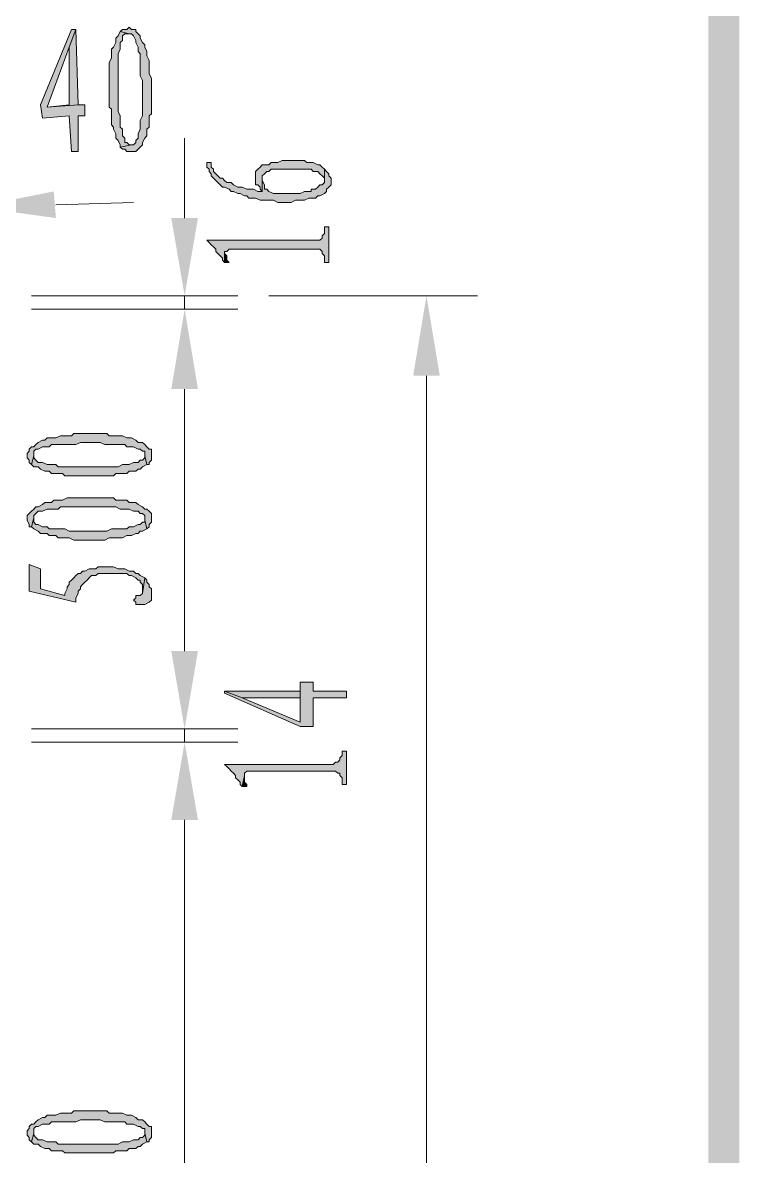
# Model space of a CAD drawing. Header units: millimetres. Extents: x 24 to 410, y 10 to 282.
# Drawn here: x 396.71 to 410.38, y 233.87 to 255.48 of the extents above; entities that cross this region are included whole.
import ezdxf

# ---------------------------------------------------------------- set-up
doc = ezdxf.new("R2010")
doc.units = ezdxf.units.MM

msp = doc.modelspace()

# ---------------------------------------------------------------- hatches: boundary and pattern name
h = msp.add_hatch(color=256)
h.dxf.hatch_style = 2
h.paths.add_polyline_path([(410.379333, 9.652), (409.786667, 281.643667), (410.379333, 282.236333)])
h = msp.add_hatch(color=256)
h.dxf.hatch_style = 2
h.paths.add_polyline_path([(409.786667, 10.244667), (410.379333, 9.652), (409.786667, 281.643667)])
h = msp.add_hatch(color=256)
h.dxf.hatch_style = 2
h.paths.add_polyline_path([(397.721667, 255.354667), (397.637, 255.354667), (397.044333, 253.915333), (397.086667, 253.661333), (397.594667, 253.703667), (397.637, 253.026333), (397.764, 253.026333), (397.764, 253.703667), (397.891, 253.703667), (397.891, 253.915333), (397.764, 253.915333), (397.171333, 253.873), (397.594667, 255.016)])
h = msp.add_hatch(color=256)
h.dxf.hatch_style = 2
h.paths.add_polyline_path([(397.721667, 255.354667), (397.594667, 255.016), (397.594667, 253.915333), (397.171333, 253.873), (397.764, 253.915333)])
h = msp.add_hatch(color=256)
h.dxf.hatch_style = 2
h.paths.add_polyline_path([(398.568333, 255.312333), (398.526, 255.227667), (398.483667, 255.185333), (398.483667, 255.100667), (398.441333, 255.016), (398.399, 254.973667), (398.399, 254.804333), (398.356667, 254.719667), (398.356667, 253.873), (398.399, 253.830667), (398.399, 253.619), (398.399, 253.534333), (398.441333, 253.492), (398.441333, 253.449667), (398.483667, 253.365), (398.483667, 253.280333), (398.526, 253.238), (398.568333, 253.153333), (398.568333, 253.111), (398.78, 253.153333), (398.737667, 253.153333), (398.695333, 253.195667), (398.653, 253.195667), (398.653, 253.280333), (398.610667, 253.322667), (398.610667, 253.449667), (398.568333, 253.492), (398.568333, 253.703667), (398.526, 253.788333), (398.526, 254.889), (398.568333, 254.973667), (398.568333, 255.100667), (398.610667, 255.143), (398.610667, 255.227667), (398.653, 255.27), (398.737667, 255.27)])
h = msp.add_hatch(color=256)
h.dxf.hatch_style = 2
h.paths.add_polyline_path([(398.737667, 255.397), (398.695333, 255.354667), (398.610667, 255.354667), (398.568333, 255.312333), (398.737667, 255.27), (398.78, 255.27), (398.822333, 255.227667), (398.864667, 255.143), (398.864667, 255.100667), (398.907, 255.016), (398.907, 254.931333), (398.949333, 254.889), (398.949333, 254.465667), (398.991667, 254.381), (398.991667, 254.211667), (398.991667, 254.169333), (398.991667, 253.703667), (398.949333, 253.619), (398.949333, 253.449667), (398.907, 253.365), (398.907, 253.280333), (398.864667, 253.238), (398.864667, 253.195667), (398.822333, 253.153333), (398.78, 253.153333), (398.568333, 253.111), (398.610667, 253.068667), (398.653, 253.068667), (398.695333, 253.026333), (398.864667, 253.026333), (398.907, 253.068667), (398.949333, 253.111), (398.991667, 253.153333), (398.991667, 253.195667), (399.034, 253.280333), (399.076333, 253.322667), (399.076333, 253.449667), (399.118667, 253.492), (399.118667, 253.703667), (399.161, 253.746), (399.161, 254.423333), (399.118667, 254.508), (399.118667, 254.762), (399.076333, 254.846667), (399.076333, 254.931333), (399.034, 255.016), (399.034, 255.058333), (398.991667, 255.100667), (398.949333, 255.185333), (398.949333, 255.227667), (398.907, 255.27), (398.864667, 255.312333), (398.864667, 255.354667), (398.822333, 255.354667), (398.78, 255.354667)])
h = msp.add_hatch(color=256)
h.dxf.hatch_style = 2
h.paths.add_polyline_path([(401.150667, 252.560667), (401.150667, 252.391333), (401.193, 252.391333), (401.235333, 252.349), (401.235333, 252.306667), (401.277667, 252.264333), (401.277667, 252.560667), (401.32, 252.603), (401.362333, 252.645333), (401.404667, 252.645333), (401.447, 252.687667), (402.209, 252.687667), (402.251333, 252.645333), (402.336, 252.645333), (402.378333, 252.603), (402.420667, 252.560667), (402.463, 252.518333), (402.463, 252.476), (402.463, 252.687667), (402.420667, 252.73), (402.378333, 252.772333), (402.336, 252.772333), (402.251333, 252.814667), (402.124333, 252.814667), (402.082, 252.857), (401.658667, 252.857), (401.574, 252.814667), (401.447, 252.814667), (401.404667, 252.772333), (401.277667, 252.772333), (401.235333, 252.73), (401.193, 252.687667), (401.150667, 252.645333)])
h = msp.add_hatch(color=256)
h.dxf.hatch_style = 2
h.paths.add_polyline_path([(400.219333, 252.814667), (400.219333, 252.73), (400.261667, 252.687667), (400.261667, 252.645333), (400.304, 252.603), (400.304, 252.560667), (400.346333, 252.518333), (400.388667, 252.476), (400.431, 252.433667), (400.473333, 252.391333), (400.515667, 252.349), (400.558, 252.349), (400.642667, 252.306667), (400.685, 252.264333), (400.727333, 252.264333), (400.812, 252.222), (400.854333, 252.222), (400.939, 252.179667), (400.981333, 252.179667), (401.023667, 252.137333), (401.150667, 252.137333), (401.235333, 252.095), (401.277667, 252.095), (401.362333, 252.095), (401.489333, 252.095), (401.574, 252.052667), (401.828, 252.052667), (401.912667, 252.095), (402.082, 252.095), (402.166667, 252.137333), (402.293667, 252.137333), (402.336, 252.179667), (402.378333, 252.179667), (402.463, 252.222), (402.505333, 252.264333), (402.505333, 252.306667), (402.547667, 252.349), (402.59, 252.391333), (402.59, 252.518333), (402.547667, 252.560667), (402.547667, 252.603), (402.505333, 252.645333), (402.463, 252.687667), (402.463, 252.433667), (402.420667, 252.391333), (402.378333, 252.391333), (402.336, 252.349), (402.293667, 252.306667), (402.209, 252.306667), (402.209, 252.264333), (402.082, 252.264333), (401.997333, 252.222), (401.489333, 252.222), (401.404667, 252.264333), (401.362333, 252.306667), (401.32, 252.306667), (401.32, 252.349), (401.32, 252.391333), (401.277667, 252.476), (401.277667, 252.518333), (401.277667, 252.264333), (401.193, 252.264333), (401.108333, 252.306667), (400.981333, 252.306667), (400.896667, 252.349), (400.812, 252.349), (400.727333, 252.391333), (400.685, 252.433667), (400.600333, 252.433667), (400.558, 252.476), (400.515667, 252.518333), (400.473333, 252.518333), (400.431, 252.560667), (400.388667, 252.603), (400.346333, 252.645333), (400.346333, 252.687667), (400.304, 252.73), (400.304, 252.814667)])
h = msp.add_hatch(color=256)
h.dxf.hatch_style = 2
h.paths.add_polyline_path([(397.298333, 252.264333), (397.340667, 251.756333), (395.816667, 251.968)])
h = msp.add_hatch(color=256)
h.dxf.hatch_style = 2
h.paths.add_polyline_path([(399.542, 251.756333), (400.05, 251.756333), (399.796, 250.274667)])
h = msp.add_hatch(color=256)
h.dxf.hatch_style = 2
h.paths.add_polyline_path([(400.219333, 251.333), (400.261667, 251.290667), (400.304, 251.248333), (400.346333, 251.206), (400.388667, 251.163667), (400.388667, 251.121333), (400.431, 251.079), (400.473333, 251.036667), (400.515667, 250.994333), (400.515667, 250.952), (400.558, 250.909667), (400.558, 251.121333), (400.600333, 251.121333), (400.642667, 251.163667), (402.378333, 251.163667), (402.420667, 251.121333), (402.420667, 251.079), (402.463, 251.036667), (402.463, 250.909667), (402.547667, 250.909667), (402.547667, 251.587), (402.463, 251.587), (402.463, 251.46), (402.420667, 251.417667), (402.420667, 251.375333), (402.378333, 251.333)])
h = msp.add_hatch(color=256)
h.dxf.hatch_style = 2
h.paths.add_polyline_path([(400.558, 250.909667), (400.642667, 250.909667), (400.600333, 250.952), (400.600333, 251.036667), (400.558, 251.079)])
h = msp.add_hatch(color=256)
h.dxf.hatch_style = 2
h.paths.add_polyline_path([(404.156333, 248.750667), (404.664333, 248.750667), (404.410333, 250.274667)])
h = msp.add_hatch(color=256)
h.dxf.hatch_style = 2
h.paths.add_polyline_path([(399.542, 248.496667), (400.05, 248.496667), (399.796, 250.020667)])
h = msp.add_hatch(color=256)
h.dxf.hatch_style = 2
h.paths.add_polyline_path([(399.542, 248.496667), (400.05, 248.496667), (399.796, 250.020667)])
h = msp.add_hatch(color=256)
h.dxf.hatch_style = 2
h.paths.add_polyline_path([(396.790333, 247.226667), (396.790333, 247.184333), (396.832667, 247.142), (396.832667, 247.099667), (396.875, 247.057333), (396.917333, 247.226667), (396.917333, 247.311333), (396.959667, 247.353667), (397.002, 247.353667), (397.086667, 247.396), (397.213667, 247.396), (397.256, 247.438333), (397.721667, 247.438333), (397.806333, 247.480667), (397.975667, 247.480667), (398.018, 247.480667), (398.187333, 247.480667), (398.272, 247.438333), (398.653, 247.438333), (398.695333, 247.396), (398.822333, 247.396), (398.907, 247.353667), (398.949333, 247.353667), (398.991667, 247.311333), (399.034, 247.311333), (399.034, 247.269), (399.034, 247.226667), (399.076333, 247.057333), (399.118667, 247.057333), (399.118667, 247.099667), (399.161, 247.142), (399.161, 247.353667), (399.118667, 247.353667), (399.076333, 247.396), (399.034, 247.438333), (398.991667, 247.480667), (398.907, 247.480667), (398.864667, 247.523), (398.78, 247.565333), (398.695333, 247.565333), (398.610667, 247.607667), (398.356667, 247.607667), (398.314333, 247.65), (397.679333, 247.65), (397.637, 247.607667), (397.425333, 247.607667), (397.340667, 247.565333), (397.171333, 247.565333), (397.129, 247.523), (397.086667, 247.523), (397.002, 247.480667), (396.959667, 247.438333), (396.917333, 247.396), (396.875, 247.396), (396.832667, 247.353667), (396.832667, 247.311333), (396.790333, 247.269)])
h = msp.add_hatch(color=256)
h.dxf.hatch_style = 2
h.paths.add_polyline_path([(396.875, 247.057333), (396.917333, 247.015), (397.002, 247.015), (397.044333, 246.972667), (397.129, 246.930333), (397.213667, 246.930333), (397.256, 246.888), (397.467667, 246.888), (397.51, 246.845667), (398.441333, 246.845667), (398.483667, 246.888), (398.568333, 246.888), (398.610667, 246.888), (398.695333, 246.888), (398.737667, 246.930333), (398.864667, 246.930333), (398.907, 246.972667), (398.949333, 246.972667), (398.991667, 247.015), (399.076333, 247.057333), (399.034, 247.226667), (399.034, 247.184333), (398.991667, 247.142), (398.949333, 247.142), (398.907, 247.099667), (398.822333, 247.099667), (398.737667, 247.057333), (398.610667, 247.057333), (398.526, 247.015), (397.383, 247.015), (397.340667, 247.057333), (397.171333, 247.057333), (397.086667, 247.099667), (397.002, 247.099667), (396.959667, 247.142), (396.917333, 247.184333), (396.917333, 247.226667)])
h = msp.add_hatch(color=256)
h.dxf.hatch_style = 2
h.paths.add_polyline_path([(396.790333, 246.041333), (396.790333, 245.999), (396.832667, 245.914333), (396.832667, 245.872), (396.875, 245.872), (396.917333, 246.041333), (396.917333, 246.083667), (396.959667, 246.126), (397.002, 246.168333), (397.086667, 246.168333), (397.171333, 246.210667), (397.383, 246.210667), (397.425333, 246.253), (397.975667, 246.253), (398.018, 246.253), (398.483667, 246.253), (398.568333, 246.210667), (398.737667, 246.210667), (398.822333, 246.168333), (398.907, 246.168333), (398.949333, 246.126), (398.991667, 246.126), (399.034, 246.083667), (399.034, 245.999), (399.076333, 245.829667), (399.118667, 245.872), (399.118667, 245.914333), (399.161, 245.956667), (399.161, 246.126), (399.118667, 246.168333), (399.076333, 246.210667), (399.034, 246.210667), (398.991667, 246.253), (398.907, 246.295333), (398.864667, 246.337667), (398.737667, 246.337667), (398.695333, 246.38), (398.483667, 246.38), (398.441333, 246.422333), (397.552333, 246.422333), (397.467667, 246.38), (397.298333, 246.38), (397.256, 246.337667), (397.129, 246.337667), (397.086667, 246.295333), (397.002, 246.253), (396.959667, 246.253), (396.917333, 246.210667), (396.875, 246.168333), (396.832667, 246.126), (396.790333, 246.083667)])
h = msp.add_hatch(color=256)
h.dxf.hatch_style = 2
h.paths.add_polyline_path([(396.875, 245.872), (396.917333, 245.829667), (397.002, 245.787333), (397.044333, 245.745), (397.171333, 245.745), (397.213667, 245.702667), (397.340667, 245.702667), (397.383, 245.660333), (397.594667, 245.660333), (397.679333, 245.618), (398.272, 245.618), (398.356667, 245.660333), (398.568333, 245.660333), (398.610667, 245.660333), (398.695333, 245.702667), (398.78, 245.702667), (398.864667, 245.745), (398.907, 245.745), (398.949333, 245.787333), (398.991667, 245.787333), (399.076333, 245.829667), (399.034, 245.999), (399.034, 245.956667), (398.991667, 245.956667), (398.949333, 245.914333), (398.907, 245.914333), (398.822333, 245.872), (398.737667, 245.872), (398.695333, 245.829667), (398.399, 245.829667), (398.314333, 245.787333), (397.594667, 245.787333), (397.51, 245.829667), (397.213667, 245.829667), (397.171333, 245.872), (397.086667, 245.872), (397.002, 245.914333), (396.959667, 245.914333), (396.917333, 245.956667), (396.917333, 246.041333)])
h = msp.add_hatch(color=256)
h.dxf.hatch_style = 2
h.paths.add_polyline_path([(396.832667, 245.152333), (396.832667, 244.644333), (397.721667, 244.432667), (397.721667, 244.517333), (397.764, 244.602), (397.764, 244.644333), (397.806333, 244.686667), (397.806333, 244.729), (397.848667, 244.771333), (397.891, 244.813667), (397.933333, 244.856), (397.975667, 244.898333), (398.018, 244.940667), (398.102667, 244.940667), (398.145, 244.983), (398.695333, 244.983), (398.737667, 244.940667), (398.78, 244.940667), (398.864667, 244.898333), (398.907, 244.856), (398.949333, 244.856), (398.949333, 244.813667), (398.991667, 244.771333), (398.991667, 244.602), (399.034, 244.898333), (398.949333, 244.940667), (398.907, 244.983), (398.864667, 244.983), (398.822333, 245.025333), (398.737667, 245.025333), (398.653, 245.067667), (398.526, 245.067667), (398.441333, 245.11), (398.145, 245.11), (398.102667, 245.067667), (397.975667, 245.067667), (397.891, 245.025333), (397.848667, 245.025333), (397.806333, 244.983), (397.764, 244.983), (397.721667, 244.940667), (397.679333, 244.898333), (397.637, 244.856), (397.594667, 244.813667), (397.594667, 244.771333), (397.552333, 244.729), (397.552333, 244.686667), (397.51, 244.602), (397.51, 244.559667), (397.044333, 244.686667), (397.044333, 245.067667)])
h = msp.add_hatch(color=256)
h.dxf.hatch_style = 2
h.paths.add_polyline_path([(398.822333, 244.475), (398.864667, 244.432667), (398.864667, 244.390333), (398.907, 244.390333), (399.034, 244.390333), (399.118667, 244.432667), (399.161, 244.475), (399.161, 244.686667), (399.118667, 244.729), (399.118667, 244.771333), (399.076333, 244.813667), (399.076333, 244.856), (399.034, 244.898333), (398.991667, 244.602), (398.949333, 244.559667), (398.864667, 244.559667), (398.864667, 244.517333)])
h = msp.add_hatch(color=256)
h.dxf.hatch_style = 2
h.paths.add_polyline_path([(399.542, 243.501333), (400.05, 243.501333), (399.796, 242.019667)])
h = msp.add_hatch(color=256)
h.dxf.hatch_style = 2
h.paths.add_polyline_path([(399.542, 243.501333), (400.05, 243.501333), (399.796, 242.019667)])
h = msp.add_hatch(color=256)
h.dxf.hatch_style = 2
h.paths.add_polyline_path([(400.558, 242.739333), (400.558, 242.697), (401.997333, 242.062), (402.251333, 242.062), (402.251333, 242.612333), (402.886333, 242.612333), (402.886333, 242.739333), (402.251333, 242.739333), (402.251333, 242.908667), (401.997333, 242.908667), (401.997333, 242.739333), (401.997333, 242.146667), (400.896667, 242.612333)])
h = msp.add_hatch(color=256)
h.dxf.hatch_style = 2
h.paths.add_polyline_path([(400.558, 242.739333), (400.896667, 242.612333), (401.997333, 242.612333), (401.997333, 242.146667), (401.997333, 242.739333)])
h = msp.add_hatch(color=256)
h.dxf.hatch_style = 2
h.paths.add_polyline_path([(399.542, 240.284), (400.05, 240.284), (399.796, 241.765667)])
h = msp.add_hatch(color=256)
h.dxf.hatch_style = 2
h.paths.add_polyline_path([(399.542, 240.284), (400.05, 240.284), (399.796, 241.765667)])
h = msp.add_hatch(color=256)
h.dxf.hatch_style = 2
h.paths.add_polyline_path([(400.558, 241.342333), (400.600333, 241.3), (400.642667, 241.257667), (400.685, 241.215333), (400.727333, 241.173), (400.769667, 241.130667), (400.769667, 241.088333), (400.812, 241.046), (400.854333, 241.003667), (400.854333, 240.961333), (400.896667, 240.919), (400.939, 241.130667), (400.939, 241.173), (400.981333, 241.215333), (402.674667, 241.215333), (402.717, 241.173), (402.759333, 241.173), (402.759333, 241.130667), (402.801667, 241.088333), (402.801667, 240.961333), (402.886333, 240.961333), (402.886333, 241.596333), (402.801667, 241.596333), (402.801667, 241.511667), (402.759333, 241.469333), (402.759333, 241.427), (402.717, 241.384667), (402.674667, 241.384667), (402.632333, 241.342333)])
h = msp.add_hatch(color=256)
h.dxf.hatch_style = 2
h.paths.add_polyline_path([(400.896667, 240.919), (400.981333, 240.919), (400.981333, 240.961333), (400.939, 241.003667), (400.939, 241.130667)])
h = msp.add_hatch(color=256)
h.dxf.hatch_style = 2
h.paths.add_polyline_path([(396.790333, 234.315), (396.790333, 234.272667), (396.832667, 234.230333), (396.832667, 234.188), (396.875, 234.145667), (396.917333, 234.315), (396.917333, 234.399667), (396.959667, 234.442), (397.002, 234.442), (397.086667, 234.484333), (397.213667, 234.484333), (397.256, 234.526667), (397.721667, 234.526667), (397.806333, 234.569), (397.975667, 234.569), (398.018, 234.569), (398.187333, 234.569), (398.272, 234.526667), (398.653, 234.526667), (398.695333, 234.484333), (398.822333, 234.484333), (398.907, 234.442), (398.949333, 234.442), (398.991667, 234.399667), (399.034, 234.399667), (399.034, 234.357333), (399.034, 234.315), (399.076333, 234.145667), (399.118667, 234.145667), (399.118667, 234.188), (399.161, 234.230333), (399.161, 234.442), (399.118667, 234.442), (399.076333, 234.484333), (399.034, 234.526667), (398.991667, 234.569), (398.907, 234.569), (398.864667, 234.611333), (398.78, 234.653667), (398.695333, 234.653667), (398.610667, 234.696), (398.356667, 234.696), (398.314333, 234.738333), (397.679333, 234.738333), (397.637, 234.696), (397.425333, 234.696), (397.340667, 234.653667), (397.171333, 234.653667), (397.129, 234.611333), (397.086667, 234.611333), (397.002, 234.569), (396.959667, 234.526667), (396.917333, 234.484333), (396.875, 234.484333), (396.832667, 234.442), (396.832667, 234.399667), (396.790333, 234.357333)])
h = msp.add_hatch(color=256)
h.dxf.hatch_style = 2
h.paths.add_polyline_path([(396.875, 234.145667), (396.917333, 234.103333), (397.002, 234.103333), (397.044333, 234.061), (397.129, 234.018667), (397.213667, 234.018667), (397.256, 233.976333), (397.467667, 233.976333), (397.51, 233.934), (398.441333, 233.934), (398.483667, 233.976333), (398.568333, 233.976333), (398.610667, 233.976333), (398.695333, 233.976333), (398.737667, 234.018667), (398.864667, 234.018667), (398.907, 234.061), (398.949333, 234.061), (398.991667, 234.103333), (399.076333, 234.145667), (399.034, 234.315), (399.034, 234.272667), (398.991667, 234.230333), (398.949333, 234.230333), (398.907, 234.188), (398.822333, 234.188), (398.737667, 234.145667), (398.610667, 234.145667), (398.526, 234.103333), (397.383, 234.103333), (397.340667, 234.145667), (397.171333, 234.145667), (397.086667, 234.188), (397.002, 234.188), (396.959667, 234.230333), (396.917333, 234.272667), (396.917333, 234.315)])

# ---------------------------------------------------------------- linework, layer by layer
at = {"lineweight": 0}
for points in [[(397.721667, 255.354667), (397.637, 255.354667), (397.044333, 253.915333), (397.086667, 253.661333), (397.594667, 253.703667), (397.637, 253.026333), (397.764, 253.026333), (397.764, 253.703667), (397.891, 253.703667), (397.891, 253.915333), (397.764, 253.915333), (397.171333, 253.873), (397.594667, 255.016)], [(397.721667, 255.354667), (397.594667, 255.016), (397.594667, 253.915333), (397.171333, 253.873), (397.764, 253.915333)], [(398.568333, 255.312333), (398.526, 255.227667), (398.483667, 255.185333), (398.483667, 255.100667), (398.441333, 255.016), (398.399, 254.973667), (398.399, 254.804333), (398.356667, 254.719667), (398.356667, 253.873), (398.399, 253.830667), (398.399, 253.619), (398.399, 253.534333), (398.441333, 253.492), (398.441333, 253.449667), (398.483667, 253.365), (398.483667, 253.280333), (398.526, 253.238), (398.568333, 253.153333), (398.568333, 253.111), (398.78, 253.153333), (398.737667, 253.153333), (398.695333, 253.195667), (398.653, 253.195667), (398.653, 253.280333), (398.610667, 253.322667), (398.610667, 253.449667), (398.568333, 253.492), (398.568333, 253.703667), (398.526, 253.788333), (398.526, 254.889), (398.568333, 254.973667), (398.568333, 255.100667), (398.610667, 255.143), (398.610667, 255.227667), (398.653, 255.27), (398.737667, 255.27)], [(398.737667, 255.397), (398.695333, 255.354667), (398.610667, 255.354667), (398.568333, 255.312333), (398.737667, 255.27), (398.78, 255.27), (398.822333, 255.227667), (398.864667, 255.143), (398.864667, 255.100667), (398.907, 255.016), (398.907, 254.931333), (398.949333, 254.889), (398.949333, 254.465667), (398.991667, 254.381), (398.991667, 254.211667), (398.991667, 254.169333), (398.991667, 253.703667), (398.949333, 253.619), (398.949333, 253.449667), (398.907, 253.365), (398.907, 253.280333), (398.864667, 253.238), (398.864667, 253.195667), (398.822333, 253.153333), (398.78, 253.153333), (398.568333, 253.111), (398.610667, 253.068667), (398.653, 253.068667), (398.695333, 253.026333), (398.864667, 253.026333), (398.907, 253.068667), (398.949333, 253.111), (398.991667, 253.153333), (398.991667, 253.195667), (399.034, 253.280333), (399.076333, 253.322667), (399.076333, 253.449667), (399.118667, 253.492), (399.118667, 253.703667), (399.161, 253.746), (399.161, 254.423333), (399.118667, 254.508), (399.118667, 254.762), (399.076333, 254.846667), (399.076333, 254.931333), (399.034, 255.016), (399.034, 255.058333), (398.991667, 255.100667), (398.949333, 255.185333), (398.949333, 255.227667), (398.907, 255.27), (398.864667, 255.312333), (398.864667, 255.354667), (398.822333, 255.354667), (398.78, 255.354667)], [(401.150667, 252.560667), (401.150667, 252.391333), (401.193, 252.391333), (401.235333, 252.349), (401.235333, 252.306667), (401.277667, 252.264333), (401.277667, 252.560667), (401.32, 252.603), (401.362333, 252.645333), (401.404667, 252.645333), (401.447, 252.687667), (402.209, 252.687667), (402.251333, 252.645333), (402.336, 252.645333), (402.378333, 252.603), (402.420667, 252.560667), (402.463, 252.518333), (402.463, 252.476), (402.463, 252.687667), (402.420667, 252.73), (402.378333, 252.772333), (402.336, 252.772333), (402.251333, 252.814667), (402.124333, 252.814667), (402.082, 252.857), (401.658667, 252.857), (401.574, 252.814667), (401.447, 252.814667), (401.404667, 252.772333), (401.277667, 252.772333), (401.235333, 252.73), (401.193, 252.687667), (401.150667, 252.645333)], [(400.219333, 252.814667), (400.219333, 252.73), (400.261667, 252.687667), (400.261667, 252.645333), (400.304, 252.603), (400.304, 252.560667), (400.346333, 252.518333), (400.388667, 252.476), (400.431, 252.433667), (400.473333, 252.391333), (400.515667, 252.349), (400.558, 252.349), (400.642667, 252.306667), (400.685, 252.264333), (400.727333, 252.264333), (400.812, 252.222), (400.854333, 252.222), (400.939, 252.179667), (400.981333, 252.179667), (401.023667, 252.137333), (401.150667, 252.137333), (401.235333, 252.095), (401.277667, 252.095), (401.362333, 252.095), (401.489333, 252.095), (401.574, 252.052667), (401.828, 252.052667), (401.912667, 252.095), (402.082, 252.095), (402.166667, 252.137333), (402.293667, 252.137333), (402.336, 252.179667), (402.378333, 252.179667), (402.463, 252.222), (402.505333, 252.264333), (402.505333, 252.306667), (402.547667, 252.349), (402.59, 252.391333), (402.59, 252.518333), (402.547667, 252.560667), (402.547667, 252.603), (402.505333, 252.645333), (402.463, 252.687667), (402.463, 252.433667), (402.420667, 252.391333), (402.378333, 252.391333), (402.336, 252.349), (402.293667, 252.306667), (402.209, 252.306667), (402.209, 252.264333), (402.082, 252.264333), (401.997333, 252.222), (401.489333, 252.222), (401.404667, 252.264333), (401.362333, 252.306667), (401.32, 252.306667), (401.32, 252.349), (401.32, 252.391333), (401.277667, 252.476), (401.277667, 252.518333), (401.277667, 252.264333), (401.193, 252.264333), (401.108333, 252.306667), (400.981333, 252.306667), (400.896667, 252.349), (400.812, 252.349), (400.727333, 252.391333), (400.685, 252.433667), (400.600333, 252.433667), (400.558, 252.476), (400.515667, 252.518333), (400.473333, 252.518333), (400.431, 252.560667), (400.388667, 252.603), (400.346333, 252.645333), (400.346333, 252.687667), (400.304, 252.73), (400.304, 252.814667)], [(400.219333, 251.333), (400.261667, 251.290667), (400.304, 251.248333), (400.346333, 251.206), (400.388667, 251.163667), (400.388667, 251.121333), (400.431, 251.079), (400.473333, 251.036667), (400.515667, 250.994333), (400.515667, 250.952), (400.558, 250.909667), (400.558, 251.121333), (400.600333, 251.121333), (400.642667, 251.163667), (402.378333, 251.163667), (402.420667, 251.121333), (402.420667, 251.079), (402.463, 251.036667), (402.463, 250.909667), (402.547667, 250.909667), (402.547667, 251.587), (402.463, 251.587), (402.463, 251.46), (402.420667, 251.417667), (402.420667, 251.375333), (402.378333, 251.333)], [(400.558, 250.909667), (400.642667, 250.909667), (400.600333, 250.952), (400.600333, 251.036667), (400.558, 251.079)], [(396.790333, 247.226667), (396.790333, 247.184333), (396.832667, 247.142), (396.832667, 247.099667), (396.875, 247.057333), (396.917333, 247.226667), (396.917333, 247.311333), (396.959667, 247.353667), (397.002, 247.353667), (397.086667, 247.396), (397.213667, 247.396), (397.256, 247.438333), (397.721667, 247.438333), (397.806333, 247.480667), (397.975667, 247.480667), (398.018, 247.480667), (398.187333, 247.480667), (398.272, 247.438333), (398.653, 247.438333), (398.695333, 247.396), (398.822333, 247.396), (398.907, 247.353667), (398.949333, 247.353667), (398.991667, 247.311333), (399.034, 247.311333), (399.034, 247.269), (399.034, 247.226667), (399.076333, 247.057333), (399.118667, 247.057333), (399.118667, 247.099667), (399.161, 247.142), (399.161, 247.353667), (399.118667, 247.353667), (399.076333, 247.396), (399.034, 247.438333), (398.991667, 247.480667), (398.907, 247.480667), (398.864667, 247.523), (398.78, 247.565333), (398.695333, 247.565333), (398.610667, 247.607667), (398.356667, 247.607667), (398.314333, 247.65), (397.679333, 247.65), (397.637, 247.607667), (397.425333, 247.607667), (397.340667, 247.565333), (397.171333, 247.565333), (397.129, 247.523), (397.086667, 247.523), (397.002, 247.480667), (396.959667, 247.438333), (396.917333, 247.396), (396.875, 247.396), (396.832667, 247.353667), (396.832667, 247.311333), (396.790333, 247.269)], [(396.875, 247.057333), (396.917333, 247.015), (397.002, 247.015), (397.044333, 246.972667), (397.129, 246.930333), (397.213667, 246.930333), (397.256, 246.888), (397.467667, 246.888), (397.51, 246.845667), (398.441333, 246.845667), (398.483667, 246.888), (398.568333, 246.888), (398.610667, 246.888), (398.695333, 246.888), (398.737667, 246.930333), (398.864667, 246.930333), (398.907, 246.972667), (398.949333, 246.972667), (398.991667, 247.015), (399.076333, 247.057333), (399.034, 247.226667), (399.034, 247.184333), (398.991667, 247.142), (398.949333, 247.142), (398.907, 247.099667), (398.822333, 247.099667), (398.737667, 247.057333), (398.610667, 247.057333), (398.526, 247.015), (397.383, 247.015), (397.340667, 247.057333), (397.171333, 247.057333), (397.086667, 247.099667), (397.002, 247.099667), (396.959667, 247.142), (396.917333, 247.184333), (396.917333, 247.226667)], [(396.790333, 246.041333), (396.790333, 245.999), (396.832667, 245.914333), (396.832667, 245.872), (396.875, 245.872), (396.917333, 246.041333), (396.917333, 246.083667), (396.959667, 246.126), (397.002, 246.168333), (397.086667, 246.168333), (397.171333, 246.210667), (397.383, 246.210667), (397.425333, 246.253), (397.975667, 246.253), (398.018, 246.253), (398.483667, 246.253), (398.568333, 246.210667), (398.737667, 246.210667), (398.822333, 246.168333), (398.907, 246.168333), (398.949333, 246.126), (398.991667, 246.126), (399.034, 246.083667), (399.034, 245.999), (399.076333, 245.829667), (399.118667, 245.872), (399.118667, 245.914333), (399.161, 245.956667), (399.161, 246.126), (399.118667, 246.168333), (399.076333, 246.210667), (399.034, 246.210667), (398.991667, 246.253), (398.907, 246.295333), (398.864667, 246.337667), (398.737667, 246.337667), (398.695333, 246.38), (398.483667, 246.38), (398.441333, 246.422333), (397.552333, 246.422333), (397.467667, 246.38), (397.298333, 246.38), (397.256, 246.337667), (397.129, 246.337667), (397.086667, 246.295333), (397.002, 246.253), (396.959667, 246.253), (396.917333, 246.210667), (396.875, 246.168333), (396.832667, 246.126), (396.790333, 246.083667)], [(396.875, 245.872), (396.917333, 245.829667), (397.002, 245.787333), (397.044333, 245.745), (397.171333, 245.745), (397.213667, 245.702667), (397.340667, 245.702667), (397.383, 245.660333), (397.594667, 245.660333), (397.679333, 245.618), (398.272, 245.618), (398.356667, 245.660333), (398.568333, 245.660333), (398.610667, 245.660333), (398.695333, 245.702667), (398.78, 245.702667), (398.864667, 245.745), (398.907, 245.745), (398.949333, 245.787333), (398.991667, 245.787333), (399.076333, 245.829667), (399.034, 245.999), (399.034, 245.956667), (398.991667, 245.956667), (398.949333, 245.914333), (398.907, 245.914333), (398.822333, 245.872), (398.737667, 245.872), (398.695333, 245.829667), (398.399, 245.829667), (398.314333, 245.787333), (397.594667, 245.787333), (397.51, 245.829667), (397.213667, 245.829667), (397.171333, 245.872), (397.086667, 245.872), (397.002, 245.914333), (396.959667, 245.914333), (396.917333, 245.956667), (396.917333, 246.041333)], [(396.832667, 245.152333), (396.832667, 244.644333), (397.721667, 244.432667), (397.721667, 244.517333), (397.764, 244.602), (397.764, 244.644333), (397.806333, 244.686667), (397.806333, 244.729), (397.848667, 244.771333), (397.891, 244.813667), (397.933333, 244.856), (397.975667, 244.898333), (398.018, 244.940667), (398.102667, 244.940667), (398.145, 244.983), (398.695333, 244.983), (398.737667, 244.940667), (398.78, 244.940667), (398.864667, 244.898333), (398.907, 244.856), (398.949333, 244.856), (398.949333, 244.813667), (398.991667, 244.771333), (398.991667, 244.602), (399.034, 244.898333), (398.949333, 244.940667), (398.907, 244.983), (398.864667, 244.983), (398.822333, 245.025333), (398.737667, 245.025333), (398.653, 245.067667), (398.526, 245.067667), (398.441333, 245.11), (398.145, 245.11), (398.102667, 245.067667), (397.975667, 245.067667), (397.891, 245.025333), (397.848667, 245.025333), (397.806333, 244.983), (397.764, 244.983), (397.721667, 244.940667), (397.679333, 244.898333), (397.637, 244.856), (397.594667, 244.813667), (397.594667, 244.771333), (397.552333, 244.729), (397.552333, 244.686667), (397.51, 244.602), (397.51, 244.559667), (397.044333, 244.686667), (397.044333, 245.067667)], [(398.822333, 244.475), (398.864667, 244.432667), (398.864667, 244.390333), (398.907, 244.390333), (399.034, 244.390333), (399.118667, 244.432667), (399.161, 244.475), (399.161, 244.686667), (399.118667, 244.729), (399.118667, 244.771333), (399.076333, 244.813667), (399.076333, 244.856), (399.034, 244.898333), (398.991667, 244.602), (398.949333, 244.559667), (398.864667, 244.559667), (398.864667, 244.517333)], [(400.558, 242.739333), (400.558, 242.697), (401.997333, 242.062), (402.251333, 242.062), (402.251333, 242.612333), (402.886333, 242.612333), (402.886333, 242.739333), (402.251333, 242.739333), (402.251333, 242.908667), (401.997333, 242.908667), (401.997333, 242.739333), (401.997333, 242.146667), (400.896667, 242.612333)], [(400.558, 242.739333), (400.896667, 242.612333), (401.997333, 242.612333), (401.997333, 242.146667), (401.997333, 242.739333)], [(400.558, 241.342333), (400.600333, 241.3), (400.642667, 241.257667), (400.685, 241.215333), (400.727333, 241.173), (400.769667, 241.130667), (400.769667, 241.088333), (400.812, 241.046), (400.854333, 241.003667), (400.854333, 240.961333), (400.896667, 240.919), (400.939, 241.130667), (400.939, 241.173), (400.981333, 241.215333), (402.674667, 241.215333), (402.717, 241.173), (402.759333, 241.173), (402.759333, 241.130667), (402.801667, 241.088333), (402.801667, 240.961333), (402.886333, 240.961333), (402.886333, 241.596333), (402.801667, 241.596333), (402.801667, 241.511667), (402.759333, 241.469333), (402.759333, 241.427), (402.717, 241.384667), (402.674667, 241.384667), (402.632333, 241.342333)], [(400.896667, 240.919), (400.981333, 240.919), (400.981333, 240.961333), (400.939, 241.003667), (400.939, 241.130667)], [(396.790333, 234.315), (396.790333, 234.272667), (396.832667, 234.230333), (396.832667, 234.188), (396.875, 234.145667), (396.917333, 234.315), (396.917333, 234.399667), (396.959667, 234.442), (397.002, 234.442), (397.086667, 234.484333), (397.213667, 234.484333), (397.256, 234.526667), (397.721667, 234.526667), (397.806333, 234.569), (397.975667, 234.569), (398.018, 234.569), (398.187333, 234.569), (398.272, 234.526667), (398.653, 234.526667), (398.695333, 234.484333), (398.822333, 234.484333), (398.907, 234.442), (398.949333, 234.442), (398.991667, 234.399667), (399.034, 234.399667), (399.034, 234.357333), (399.034, 234.315), (399.076333, 234.145667), (399.118667, 234.145667), (399.118667, 234.188), (399.161, 234.230333), (399.161, 234.442), (399.118667, 234.442), (399.076333, 234.484333), (399.034, 234.526667), (398.991667, 234.569), (398.907, 234.569), (398.864667, 234.611333), (398.78, 234.653667), (398.695333, 234.653667), (398.610667, 234.696), (398.356667, 234.696), (398.314333, 234.738333), (397.679333, 234.738333), (397.637, 234.696), (397.425333, 234.696), (397.340667, 234.653667), (397.171333, 234.653667), (397.129, 234.611333), (397.086667, 234.611333), (397.002, 234.569), (396.959667, 234.526667), (396.917333, 234.484333), (396.875, 234.484333), (396.832667, 234.442), (396.832667, 234.399667), (396.790333, 234.357333)], [(396.875, 234.145667), (396.917333, 234.103333), (397.002, 234.103333), (397.044333, 234.061), (397.129, 234.018667), (397.213667, 234.018667), (397.256, 233.976333), (397.467667, 233.976333), (397.51, 233.934), (398.441333, 233.934), (398.483667, 233.976333), (398.568333, 233.976333), (398.610667, 233.976333), (398.695333, 233.976333), (398.737667, 234.018667), (398.864667, 234.018667), (398.907, 234.061), (398.949333, 234.061), (398.991667, 234.103333), (399.076333, 234.145667), (399.034, 234.315), (399.034, 234.272667), (398.991667, 234.230333), (398.949333, 234.230333), (398.907, 234.188), (398.822333, 234.188), (398.737667, 234.145667), (398.610667, 234.145667), (398.526, 234.103333), (397.383, 234.103333), (397.340667, 234.145667), (397.171333, 234.145667), (397.086667, 234.188), (397.002, 234.188), (396.959667, 234.230333), (396.917333, 234.272667), (396.917333, 234.315)]]:
    msp.add_lwpolyline(points, close=True, dxfattribs=at)
for points in [[(399.796, 251.756333), (399.796, 253.280333)], [(397.340667, 252.010333), (398.822333, 252.052667)], [(396.875, 250.274667), (400.812, 250.274667)], [(399.796, 250.020667), (399.796, 250.274667)], [(401.404667, 250.274667), (405.384, 250.274667)], [(396.875, 250.020667), (400.812, 250.020667)], [(396.875, 250.020667), (400.812, 250.020667)], [(404.410333, 248.750667), (404.410333, 187.367333)], [(399.796, 243.501333), (399.796, 248.496667)], [(399.796, 248.496667), (399.796, 247.015)], [(399.796, 243.501333), (399.796, 245.025333)], [(396.875, 242.019667), (400.812, 242.019667)], [(396.875, 242.019667), (400.812, 242.019667)], [(399.796, 242.019667), (399.796, 241.765667)], [(396.875, 241.765667), (400.812, 241.765667)], [(396.875, 241.765667), (400.812, 241.765667)], [(399.796, 224.705333), (399.796, 240.284)], [(399.796, 240.284), (399.796, 238.802333)]]:
    msp.add_lwpolyline(points, dxfattribs=at)

doc.saveas('drawing.dxf')
